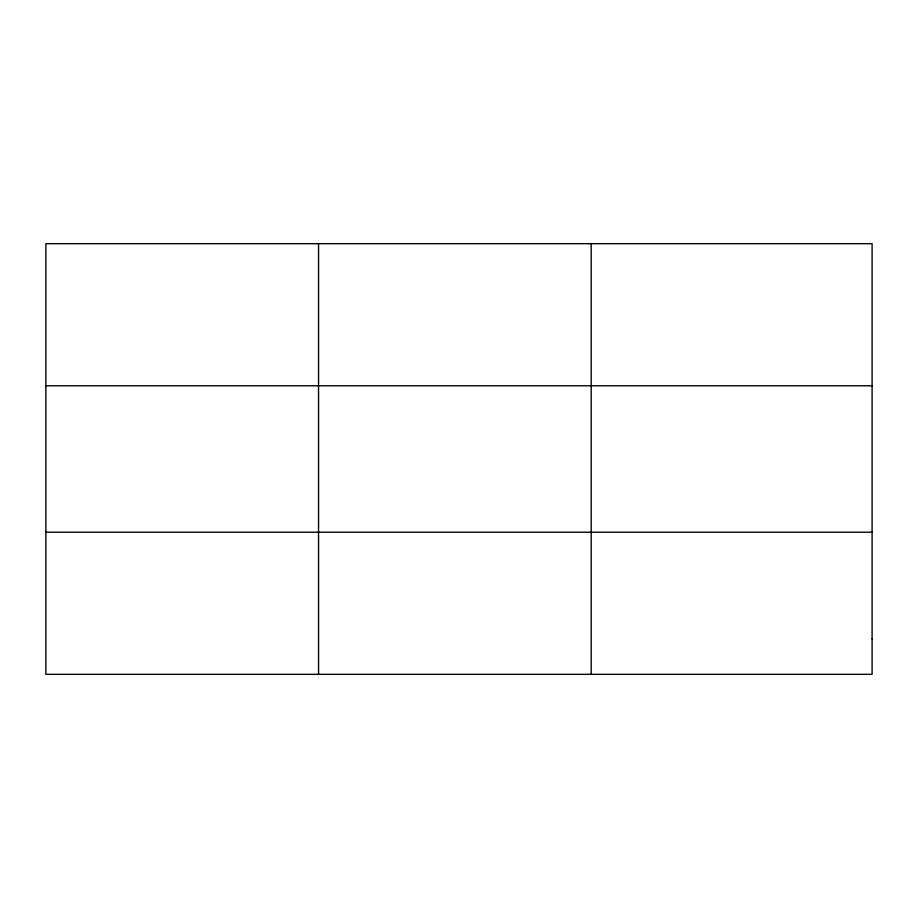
<?xml version="1.0" encoding="UTF-8"?>
<svg xmlns="http://www.w3.org/2000/svg" width="918" height="918" viewBox="0 0 918 918"><rect width="100%" height="100%" fill="white"/><g stroke="black" fill="none" stroke-linecap="round" stroke-linejoin="round"><path stroke-width="1.38" d="M318.546 243.672L318.546 674.328M591.192 243.672L591.192 674.328M45.9 385.789L872.1 385.789M45.9 532.211L872.1 532.211M872.1 638.802L872.1 674.328L45.9 674.328L45.9 243.672L872.1 243.672L872.1 638.802"/></g></svg>
